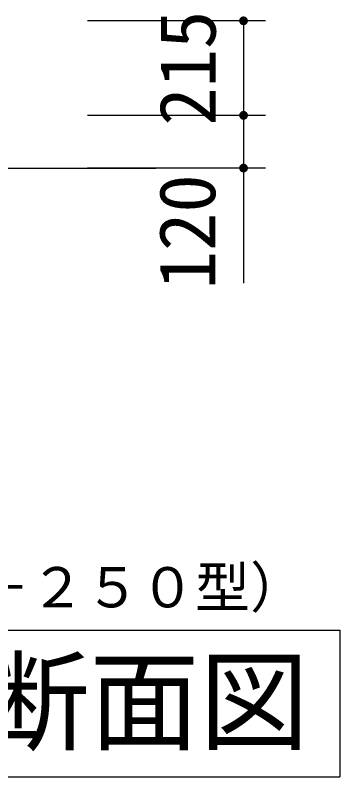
# Model space of a CAD drawing. Units: millimetres, scale not verified. Extents: x -14850 to 14850, y -10500 to 10500.
# Drawn here: x -2087 to -1348, y 5390 to 7124 of the extents above; entities that cross this region are included whole.
import ezdxf
from ezdxf.enums import TextEntityAlignment as Align

# ---------------------------------------------------------------- set-up
doc = ezdxf.new("R2010")
doc.units = ezdxf.units.MM
doc.header["$LTSCALE"] = 50
doc.layers.add('0-2_製作', color=5, linetype='Continuous', lineweight=25)
doc.styles.add('ＭＳ ゴシック', font='')
doc.styles.get('ＭＳ ゴシック').set_extended_font_data('MS Gothic')

msp = doc.modelspace()

# ---------------------------------------------------------------- linework, layer by layer
at = {"layer": '0-2_製作', "color": 2}
for p, q in [((-1517.51, 7110.92), (-1922.83, 7110.92)), ((-1567.51, 7110.92), (-1567.51, 6895.72)), ((-1517.51, 6895.72), (-1922.83, 6895.72)), ((-1567.51, 6895.72), (-1567.51, 6775.72)), ((-1517.51, 6775.72), (-1922.83, 6775.72)), ((-1567.51, 6775.72), (-1567.51, 6513.44))]:
    msp.add_line(p, q, dxfattribs=at)
at = {"layer": '0-2_製作', "color": 3}
for p, q in [((-2703.23, 6775.72), (-1767.37, 6775.72)), ((-3280.13, 5723.5), (-1348.5, 5723.5)), ((-1348.5, 5723.5), (-1348.5, 5390.16)), ((-3280.13, 5390.16), (-1348.5, 5390.16))]:
    msp.add_line(p, q, dxfattribs=at)
at = {"layer": '0-2_製作'}
for points in [[(-1567.51, 7110.92), (-1577.51, 7110.92), (-1577.5, 7111.54)], [(-1567.51, 7110.92), (-1577.44, 7109.66), (-1577.51, 7110.92)], [(-1567.51, 7110.92), (-1577.5, 7111.54), (-1577.34, 7112.79)], [(-1567.51, 7110.92), (-1577.2, 7108.43), (-1577.44, 7109.66)], [(-1567.51, 7110.92), (-1577.34, 7112.79), (-1577.03, 7114.01)], [(-1567.51, 7100.92), (-1577.2, 7108.43), (-1567.51, 7110.92)], [(-1567.51, 7100.92), (-1576.81, 7107.24), (-1577.2, 7108.43)], [(-1567.51, 7110.92), (-1577.03, 7114.01), (-1576.56, 7115.17)], [(-1567.51, 7100.92), (-1576.28, 7106.1), (-1576.81, 7107.24)], [(-1567.51, 7110.92), (-1576.56, 7115.17), (-1575.96, 7116.27)], [(-1567.51, 7110.92), (-1575.96, 7116.27), (-1575.22, 7117.29)], [(-1567.51, 7110.92), (-1575.22, 7117.29), (-1574.36, 7118.21)], [(-1567.51, 7110.92), (-1574.36, 7118.21), (-1573.39, 7119.01)], [(-1567.51, 7110.92), (-1573.39, 7119.01), (-1572.33, 7119.68)], [(-1567.51, 7120.92), (-1572.33, 7119.68), (-1571.2, 7120.21)], [(-1567.51, 7110.92), (-1572.33, 7119.68), (-1567.51, 7120.92)], [(-1567.51, 7120.92), (-1571.2, 7120.21), (-1568.77, 7120.84)], [(-1568.77, 7120.84), (-1571.2, 7120.21), (-1570, 7120.6)], [(-1566.89, 7120.9), (-1567.51, 7110.92), (-1567.51, 7120.92)], [(-1565.64, 7120.74), (-1567.51, 7110.92), (-1566.89, 7120.9)], [(-1564.42, 7120.43), (-1567.51, 7110.92), (-1565.64, 7120.74)], [(-1563.26, 7119.96), (-1567.51, 7110.92), (-1564.42, 7120.43)], [(-1562.16, 7119.36), (-1567.51, 7110.92), (-1563.26, 7119.96)], [(-1561.14, 7118.62), (-1567.51, 7110.92), (-1562.16, 7119.36)], [(-1560.23, 7117.76), (-1567.51, 7110.92), (-1561.14, 7118.62)], [(-1559.42, 7116.79), (-1567.51, 7110.92), (-1560.23, 7117.76)], [(-1558.75, 7115.73), (-1567.51, 7110.92), (-1559.42, 7116.79)], [(-1558.22, 7114.6), (-1567.51, 7110.92), (-1558.75, 7115.73)], [(-1557.83, 7113.4), (-1567.51, 7110.92), (-1558.22, 7114.6)], [(-1557.59, 7112.17), (-1567.51, 7110.92), (-1557.83, 7113.4)], [(-1557.59, 7112.17), (-1557.51, 7110.92), (-1567.51, 7110.92)], [(-1557.51, 7110.92), (-1567.51, 7100.92), (-1567.51, 7110.92)], [(-1557.53, 7110.29), (-1567.51, 7100.92), (-1557.51, 7110.92)], [(-1557.69, 7109.04), (-1567.51, 7100.92), (-1557.53, 7110.29)], [(-1558, 7107.83), (-1567.51, 7100.92), (-1557.69, 7109.04)], [(-1558.47, 7106.66), (-1567.51, 7100.92), (-1558, 7107.83)], [(-1567.51, 7100.92), (-1575.6, 7105.04), (-1576.28, 7106.1)], [(-1567.51, 7100.92), (-1574.8, 7104.07), (-1575.6, 7105.04)], [(-1567.51, 7100.92), (-1573.89, 7103.21), (-1574.8, 7104.07)], [(-1567.51, 7100.92), (-1572.87, 7102.47), (-1573.89, 7103.21)], [(-1567.51, 7100.92), (-1571.77, 7101.87), (-1572.87, 7102.47)], [(-1567.51, 7100.92), (-1570.6, 7101.41), (-1571.77, 7101.87)], [(-1567.51, 7100.92), (-1569.39, 7101.09), (-1570.6, 7101.41)], [(-1567.51, 7100.92), (-1568.14, 7100.94), (-1569.39, 7101.09)], [(-1559.07, 7105.56), (-1567.51, 7100.92), (-1558.47, 7106.66)], [(-1559.81, 7104.54), (-1567.51, 7100.92), (-1559.07, 7105.56)], [(-1560.67, 7103.63), (-1567.51, 7100.92), (-1559.81, 7104.54)], [(-1561.64, 7102.83), (-1567.51, 7100.92), (-1560.67, 7103.63)], [(-1562.7, 7102.15), (-1567.51, 7100.92), (-1561.64, 7102.83)], [(-1563.83, 7101.62), (-1567.51, 7100.92), (-1562.7, 7102.15)], [(-1563.83, 7101.62), (-1566.26, 7101), (-1567.51, 7100.92)], [(-1565.03, 7101.23), (-1566.26, 7101), (-1563.83, 7101.62)], [(-1567.51, 6895.72), (-1577.03, 6898.81), (-1576.56, 6899.97)], [(-1567.51, 6895.72), (-1576.56, 6899.97), (-1575.96, 6901.07)], [(-1567.51, 6895.72), (-1575.96, 6901.07), (-1575.22, 6902.09)], [(-1567.51, 6895.72), (-1575.22, 6902.09), (-1574.36, 6903.01)], [(-1567.51, 6895.72), (-1574.36, 6903.01), (-1573.39, 6903.81)], [(-1567.51, 6895.72), (-1573.39, 6903.81), (-1572.33, 6904.48)], [(-1567.51, 6905.72), (-1572.33, 6904.48), (-1571.2, 6905.01)], [(-1567.51, 6895.72), (-1572.33, 6904.48), (-1567.51, 6905.72)], [(-1567.51, 6905.72), (-1571.2, 6905.01), (-1568.77, 6905.64)], [(-1568.77, 6905.64), (-1571.2, 6905.01), (-1570, 6905.4)], [(-1566.89, 6905.7), (-1567.51, 6895.72), (-1567.51, 6905.72)], [(-1565.64, 6905.54), (-1567.51, 6895.72), (-1566.89, 6905.7)], [(-1564.42, 6905.23), (-1567.51, 6895.72), (-1565.64, 6905.54)], [(-1563.26, 6904.76), (-1567.51, 6895.72), (-1564.42, 6905.23)], [(-1562.16, 6904.16), (-1567.51, 6895.72), (-1563.26, 6904.76)], [(-1561.14, 6903.42), (-1567.51, 6895.72), (-1562.16, 6904.16)], [(-1560.23, 6902.56), (-1567.51, 6895.72), (-1561.14, 6903.42)], [(-1559.42, 6901.59), (-1567.51, 6895.72), (-1560.23, 6902.56)], [(-1558.75, 6900.53), (-1567.51, 6895.72), (-1559.42, 6901.59)], [(-1558.22, 6899.4), (-1567.51, 6895.72), (-1558.75, 6900.53)], [(-1557.83, 6898.2), (-1567.51, 6895.72), (-1558.22, 6899.4)], [(-1567.51, 6895.72), (-1577.51, 6895.72), (-1577.5, 6896.34)], [(-1567.51, 6895.72), (-1577.44, 6894.46), (-1577.51, 6895.72)], [(-1567.51, 6895.72), (-1577.5, 6896.34), (-1577.34, 6897.59)], [(-1567.51, 6895.72), (-1577.2, 6893.23), (-1577.44, 6894.46)], [(-1567.51, 6895.72), (-1577.34, 6897.59), (-1577.03, 6898.81)], [(-1567.51, 6885.72), (-1577.2, 6893.23), (-1567.51, 6895.72)], [(-1567.51, 6885.72), (-1576.81, 6892.03), (-1577.2, 6893.23)], [(-1567.51, 6885.72), (-1576.28, 6890.9), (-1576.81, 6892.03)], [(-1567.51, 6885.72), (-1575.6, 6889.84), (-1576.28, 6890.9)], [(-1567.51, 6885.72), (-1574.8, 6888.87), (-1575.6, 6889.84)], [(-1567.51, 6885.72), (-1573.89, 6888.01), (-1574.8, 6888.87)], [(-1567.51, 6885.72), (-1572.87, 6887.27), (-1573.89, 6888.01)], [(-1567.51, 6885.72), (-1571.77, 6886.67), (-1572.87, 6887.27)], [(-1567.51, 6885.72), (-1570.6, 6886.21), (-1571.77, 6886.67)], [(-1567.51, 6885.72), (-1569.39, 6885.89), (-1570.6, 6886.21)], [(-1567.51, 6885.72), (-1568.14, 6885.74), (-1569.39, 6885.89)], [(-1557.59, 6896.97), (-1567.51, 6895.72), (-1557.83, 6898.2)], [(-1557.59, 6896.97), (-1557.51, 6895.72), (-1567.51, 6895.72)], [(-1557.51, 6895.72), (-1567.51, 6885.72), (-1567.51, 6895.72)], [(-1557.53, 6895.09), (-1567.51, 6885.72), (-1557.51, 6895.72)], [(-1557.69, 6893.84), (-1567.51, 6885.72), (-1557.53, 6895.09)], [(-1558, 6892.63), (-1567.51, 6885.72), (-1557.69, 6893.84)], [(-1558.47, 6891.46), (-1567.51, 6885.72), (-1558, 6892.63)], [(-1559.07, 6890.36), (-1567.51, 6885.72), (-1558.47, 6891.46)], [(-1559.81, 6889.34), (-1567.51, 6885.72), (-1559.07, 6890.36)], [(-1560.67, 6888.43), (-1567.51, 6885.72), (-1559.81, 6889.34)], [(-1561.64, 6887.63), (-1567.51, 6885.72), (-1560.67, 6888.43)], [(-1562.7, 6886.95), (-1567.51, 6885.72), (-1561.64, 6887.63)], [(-1563.83, 6886.42), (-1567.51, 6885.72), (-1562.7, 6886.95)], [(-1563.83, 6886.42), (-1566.26, 6885.79), (-1567.51, 6885.72)], [(-1565.03, 6886.03), (-1566.26, 6885.79), (-1563.83, 6886.42)], [(-1567.51, 6775.72), (-1577.34, 6777.59), (-1577.03, 6778.81)], [(-1567.51, 6775.72), (-1577.03, 6778.81), (-1576.56, 6779.97)], [(-1567.51, 6775.72), (-1576.56, 6779.97), (-1575.96, 6781.07)], [(-1567.51, 6775.72), (-1575.96, 6781.07), (-1575.22, 6782.09)], [(-1567.51, 6775.72), (-1575.22, 6782.09), (-1574.36, 6783.01)], [(-1567.51, 6775.72), (-1574.36, 6783.01), (-1573.39, 6783.81)], [(-1567.51, 6775.72), (-1573.39, 6783.81), (-1572.33, 6784.48)], [(-1567.51, 6785.72), (-1572.33, 6784.48), (-1571.2, 6785.01)], [(-1567.51, 6775.72), (-1572.33, 6784.48), (-1567.51, 6785.72)], [(-1567.51, 6785.72), (-1571.2, 6785.01), (-1568.77, 6785.64)], [(-1568.77, 6785.64), (-1571.2, 6785.01), (-1570, 6785.4)], [(-1566.89, 6785.7), (-1567.51, 6775.72), (-1567.51, 6785.72)], [(-1565.64, 6785.54), (-1567.51, 6775.72), (-1566.89, 6785.7)], [(-1564.42, 6785.23), (-1567.51, 6775.72), (-1565.64, 6785.54)], [(-1563.26, 6784.76), (-1567.51, 6775.72), (-1564.42, 6785.23)], [(-1562.16, 6784.16), (-1567.51, 6775.72), (-1563.26, 6784.76)], [(-1561.14, 6783.42), (-1567.51, 6775.72), (-1562.16, 6784.16)], [(-1560.23, 6782.56), (-1567.51, 6775.72), (-1561.14, 6783.42)], [(-1559.42, 6781.59), (-1567.51, 6775.72), (-1560.23, 6782.56)], [(-1558.75, 6780.53), (-1567.51, 6775.72), (-1559.42, 6781.59)], [(-1558.22, 6779.4), (-1567.51, 6775.72), (-1558.75, 6780.53)], [(-1557.83, 6778.2), (-1567.51, 6775.72), (-1558.22, 6779.4)], [(-1557.59, 6776.97), (-1567.51, 6775.72), (-1557.83, 6778.2)], [(-1567.51, 6775.72), (-1577.51, 6775.72), (-1577.5, 6776.34)], [(-1567.51, 6775.72), (-1577.44, 6774.46), (-1577.51, 6775.72)], [(-1567.51, 6775.72), (-1577.5, 6776.34), (-1577.34, 6777.59)], [(-1567.51, 6775.72), (-1577.2, 6773.23), (-1577.44, 6774.46)], [(-1567.51, 6765.72), (-1577.2, 6773.23), (-1567.51, 6775.72)], [(-1567.51, 6765.72), (-1576.81, 6772.03), (-1577.2, 6773.23)], [(-1567.51, 6765.72), (-1576.28, 6770.9), (-1576.81, 6772.03)], [(-1567.51, 6765.72), (-1575.6, 6769.84), (-1576.28, 6770.9)], [(-1567.51, 6765.72), (-1574.8, 6768.87), (-1575.6, 6769.84)], [(-1567.51, 6765.72), (-1573.89, 6768.01), (-1574.8, 6768.87)], [(-1567.51, 6765.72), (-1572.87, 6767.27), (-1573.89, 6768.01)], [(-1567.51, 6765.72), (-1571.77, 6766.67), (-1572.87, 6767.27)], [(-1567.51, 6765.72), (-1570.6, 6766.21), (-1571.77, 6766.67)], [(-1567.51, 6765.72), (-1569.39, 6765.89), (-1570.6, 6766.21)], [(-1567.51, 6765.72), (-1568.14, 6765.74), (-1569.39, 6765.89)], [(-1557.59, 6776.97), (-1557.51, 6775.72), (-1567.51, 6775.72)], [(-1557.51, 6775.72), (-1567.51, 6765.72), (-1567.51, 6775.72)], [(-1557.53, 6775.09), (-1567.51, 6765.72), (-1557.51, 6775.72)], [(-1557.69, 6773.84), (-1567.51, 6765.72), (-1557.53, 6775.09)], [(-1558, 6772.63), (-1567.51, 6765.72), (-1557.69, 6773.84)], [(-1558.47, 6771.46), (-1567.51, 6765.72), (-1558, 6772.63)], [(-1559.07, 6770.36), (-1567.51, 6765.72), (-1558.47, 6771.46)], [(-1559.81, 6769.34), (-1567.51, 6765.72), (-1559.07, 6770.36)], [(-1560.67, 6768.43), (-1567.51, 6765.72), (-1559.81, 6769.34)], [(-1561.64, 6767.63), (-1567.51, 6765.72), (-1560.67, 6768.43)], [(-1562.7, 6766.95), (-1567.51, 6765.72), (-1561.64, 6767.63)], [(-1563.83, 6766.42), (-1567.51, 6765.72), (-1562.7, 6766.95)], [(-1563.83, 6766.42), (-1566.26, 6765.8), (-1567.51, 6765.72)], [(-1565.03, 6766.03), (-1566.26, 6765.8), (-1563.83, 6766.42)]]:
    msp.add_solid(points, dxfattribs=at)

# ---------------------------------------------------------------- texts
at = {"layer": '0-2_製作', "color": 4, "style": 'ＭＳ ゴシック'}
for s, p in [('215', (-1592.51, 6872.07)), ('120', (-1593.41, 6499.55))]:
    msp.add_text(s, height=128.4, rotation=90, dxfattribs=at).set_placement(p, align=Align.BOTTOM_LEFT)
for s, height, p in [('\u3000\u3000ブロワ（ＬＷ－２５０型）', 91.79, (-3180.44, 5748.14)), ('送風機平断面図', 183.3, (-3168.36, 5414.98))]:
    msp.add_text(s, height=height, dxfattribs=at).set_placement(p, align=Align.BOTTOM_LEFT)

doc.saveas('drawing.dxf')
